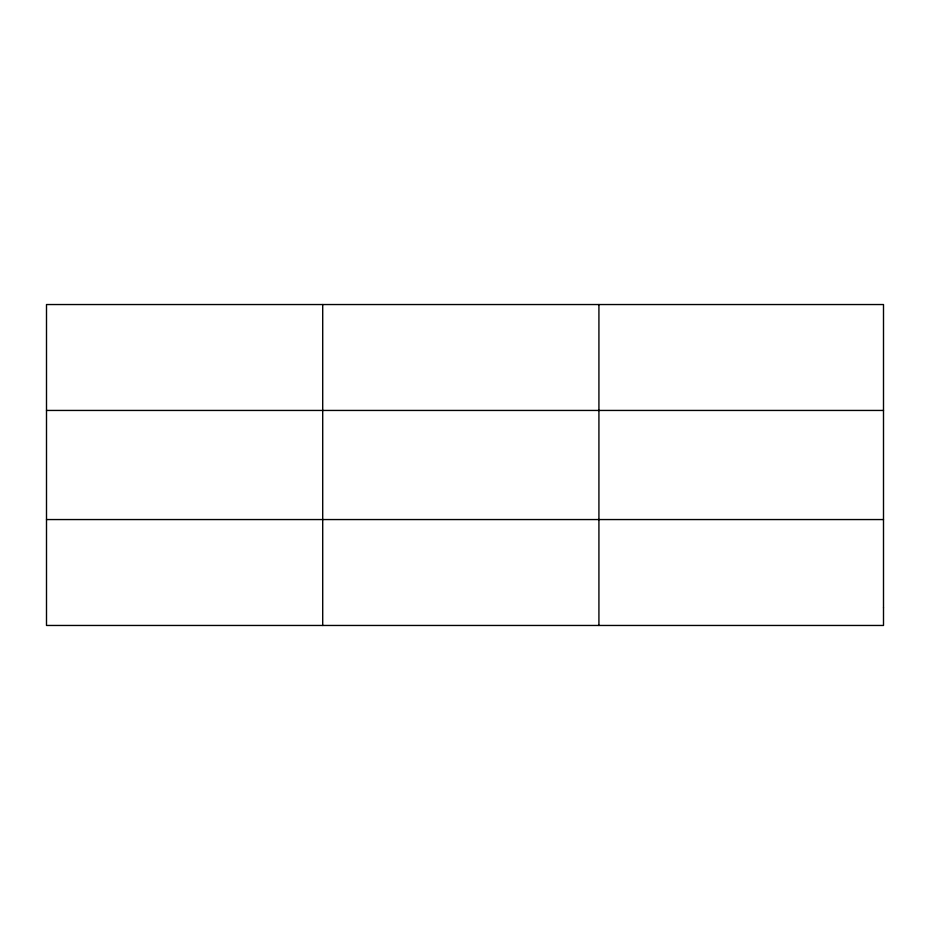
<?xml version="1.0" encoding="UTF-8"?>
<svg xmlns="http://www.w3.org/2000/svg" width="930" height="930" viewBox="0 0 930 930"><rect width="100%" height="100%" fill="white"/><g stroke="black" fill="none" stroke-linecap="round" stroke-linejoin="round"><path stroke-width="1.4" d="M322.71 304.54L322.71 625.46M598.92 304.54L598.92 625.46M46.5 410.444L883.5 410.444M46.5 519.556L883.5 519.556M883.5 607.813L883.5 625.46L46.5 625.46L46.5 304.54L883.5 304.54L883.5 607.813"/></g></svg>
